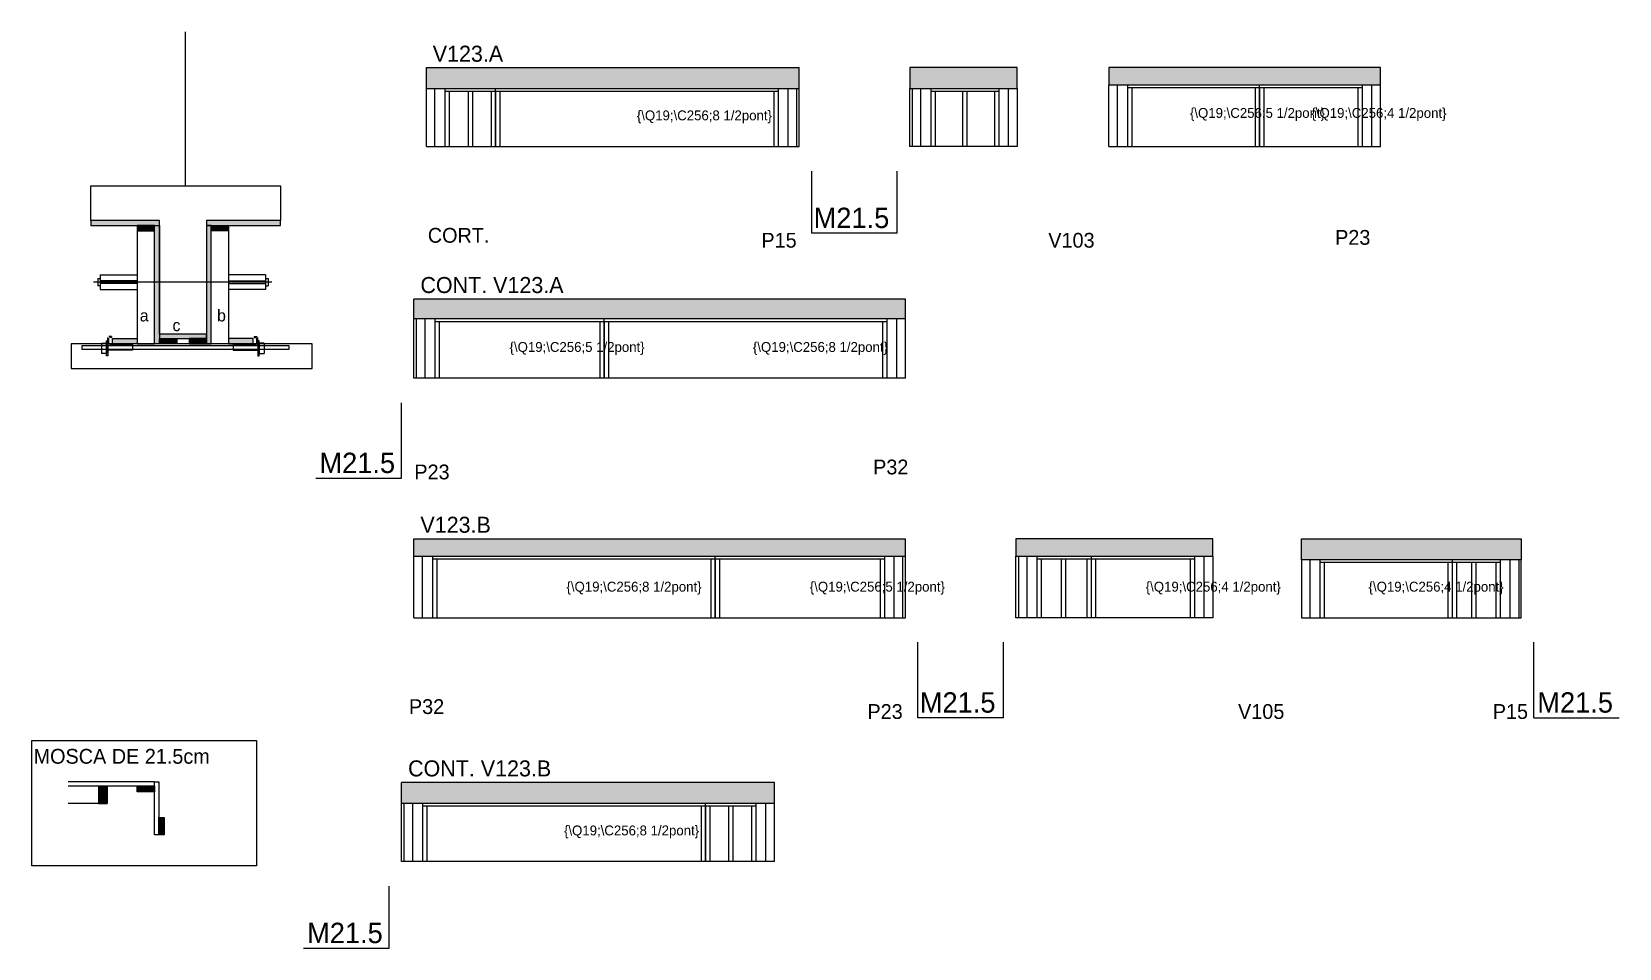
# Model space of a CAD drawing. Header units: metres. Extents: x 3304 to 4590, y 11584 to 12327.
import ezdxf

# ---------------------------------------------------------------- set-up
doc = ezdxf.new("R2010")
doc.units = ezdxf.units.M
for name, color, linetype in [('5', 7, 'Continuous'), ('barrote', 7, 'Continuous'), ('CONCRETO', 7, 'Continuous'), ('COTA', 7, 'Continuous'), ('Cotas', 7, 'Continuous'), ('detalhes', 7, 'Continuous'), ('Hachura', 7, 'Continuous'), ('Madeira', 7, 'Continuous'), ('NOMENCLATURA', 7, 'Continuous'), ('Painéis', 7, 'Continuous'), ('presilha', 7, 'Continuous'), ('SARR_2.2x7', 7, 'Continuous'), ('SARR_3.5x7', 7, 'Continuous'), ('SCO-___-LAJ', 7, 'Continuous'), ('TENSOR', 7, 'Continuous'), ('texto', 7, 'Continuous'), ('TEXTO PILAR', 7, 'Continuous'), ('Texto Seção', 7, 'Continuous')]:
    doc.layers.add(name, color=color, linetype=linetype)

msp = doc.modelspace()

# ---------------------------------------------------------------- hatches: boundary and pattern name
at = {"layer": 'COTA'}
h = msp.add_hatch(color=7, dxfattribs=at)
h.dxf.hatch_style = 1
h.paths.add_polyline_path([(3925.9, 12298.1), (3925.9, 12281.1), (3925.9, 12281.1), (3623.9, 12281.1), (3623.9, 12281.1), (3623.9, 12298.1), (3623.9, 12298.1), (3925.9, 12298.1)])
h = msp.add_hatch(color=7, dxfattribs=at)
h.dxf.hatch_style = 1
h.paths.add_polyline_path([(4102.5, 12298.1), (4015.5, 12298.1), (4015.5, 12298.1), (4015.5, 12281.1), (4015.5, 12281.1), (4102.5, 12281.1), (4102.5, 12281.1), (4102.5, 12298.1)])
h = msp.add_hatch(color=7, dxfattribs=at)
h.dxf.hatch_style = 1
h.paths.add_polyline_path([(4396.8, 12298.1), (4176.8, 12298.1), (4176.8, 12298.1), (4176.8, 12284.1), (4176.8, 12284.1), (4396.8, 12284.1), (4396.8, 12284.1), (4396.8, 12298.1)])
h = msp.add_hatch(color=7, dxfattribs=at)
h.dxf.hatch_style = 1
h.paths.add_polyline_path([(3613.9, 12110.3), (3613.9, 12094.3), (3613.9, 12094.3), (4011.9, 12094.3), (4011.9, 12094.3), (4011.9, 12110.3), (4011.9, 12110.3), (3613.9, 12110.3)])
h = msp.add_hatch(color=7, dxfattribs=at)
h.dxf.hatch_style = 1
h.paths.add_polyline_path([(4011.9, 11916.1), (4011.9, 11902.1), (4011.9, 11902.1), (3613.9, 11902.1), (3613.9, 11902.1), (3613.9, 11916.1), (3613.9, 11916.1), (4011.9, 11916.1)])
h = msp.add_hatch(color=7, dxfattribs=at)
h.dxf.hatch_style = 1
h.paths.add_polyline_path([(4261, 11916.1), (4101.5, 11916.1), (4101.5, 11916.1), (4101.5, 11902.1), (4101.5, 11902.1), (4261, 11902.1), (4261, 11902.1), (4261, 11916.1)])
h = msp.add_hatch(color=7, dxfattribs=at)
h.dxf.hatch_style = 1
h.paths.add_polyline_path([(4332.7, 11916.1), (4510.7, 11916.1), (4510.7, 11916.1), (4510.7, 11899.1), (4510.7, 11899.1), (4332.7, 11899.1), (4332.7, 11899.1), (4332.7, 11916.1)])
h = msp.add_hatch(color=7, dxfattribs=at)
h.dxf.hatch_style = 1
h.paths.add_polyline_path([(3603.9, 11718.5), (3603.9, 11701.5), (3603.9, 11701.5), (3905.9, 11701.5), (3905.9, 11701.5), (3905.9, 11718.5), (3905.9, 11718.5), (3603.9, 11718.5)])
at = {"layer": 'Hachura'}
h = msp.add_hatch(color=7, dxfattribs=at)
h.dxf.hatch_style = 1
h.paths.add_polyline_path([(3407.7, 12170.1), (3407.7, 12174.1), (3407.7, 12174.1), (3352.1, 12174.1), (3352.1, 12174.1), (3352.1, 12170.1), (3352.1, 12170.1), (3407.7, 12170.1)])
h = msp.add_hatch(color=7, dxfattribs=at)
h.dxf.hatch_style = 1
h.paths.add_polyline_path([(3403.7, 12165.7), (3403.7, 12170.1), (3403.7, 12170.1), (3389.7, 12170.1), (3389.7, 12170.1), (3389.7, 12165.7), (3389.7, 12165.7), (3403.7, 12165.7)])
h = msp.add_hatch(color=7, dxfattribs=at)
h.dxf.hatch_style = 1
h.paths.add_polyline_path([(3403.7, 12174.1), (3407.7, 12174.1), (3407.7, 12174.1), (3407.7, 12074.1), (3407.7, 12074.1), (3403.7, 12074.1), (3403.7, 12074.1), (3403.7, 12174.1)])
h = msp.add_hatch(color=7, dxfattribs=at)
h.dxf.hatch_style = 1
h.paths.add_polyline_path([(3449.7, 12174.1), (3445.7, 12174.1), (3445.7, 12174.1), (3445.7, 12074.1), (3445.7, 12074.1), (3449.7, 12074.1), (3449.7, 12074.1), (3449.7, 12174.1)])
h = msp.add_hatch(color=7, dxfattribs=at)
h.dxf.hatch_style = 1
h.paths.add_polyline_path([(3505.7, 12170.1), (3505.7, 12174.1), (3505.7, 12174.1), (3445.7, 12174.1), (3445.7, 12174.1), (3445.7, 12170.1), (3445.7, 12170.1), (3505.7, 12170.1)])
h = msp.add_hatch(color=7, dxfattribs=at)
h.dxf.hatch_style = 1
h.paths.add_polyline_path([(3449.7, 12165.7), (3449.7, 12170.1), (3449.7, 12170.1), (3463.7, 12170.1), (3463.7, 12170.1), (3463.7, 12165.7), (3463.7, 12165.7), (3449.7, 12165.7)])
h = msp.add_hatch(color=7, dxfattribs=at)
h.dxf.hatch_style = 1
h.paths.add_polyline_path([(3369.7, 12074.1), (3369.7, 12078.5), (3369.7, 12078.5), (3389.7, 12078.5), (3389.7, 12078.5), (3389.7, 12074.1), (3389.7, 12074.1), (3369.7, 12074.1)])
h = msp.add_hatch(color=7, dxfattribs=at)
h.dxf.hatch_style = 1
h.paths.add_polyline_path([(3445.7, 12078.5), (3445.7, 12082.1), (3445.7, 12082.1), (3407.7, 12082.1), (3407.7, 12082.1), (3407.7, 12078.5), (3407.7, 12078.5), (3445.7, 12078.5)])
h = msp.add_hatch(color=7, dxfattribs=at)
h.dxf.hatch_style = 1
h.paths.add_polyline_path([(3407.7, 12074.1), (3407.7, 12078.5), (3407.7, 12078.5), (3421.7, 12078.5), (3421.7, 12078.5), (3421.7, 12074.1), (3421.7, 12074.1), (3407.7, 12074.1)])
h = msp.add_hatch(color=7, dxfattribs=at)
h.dxf.hatch_style = 1
h.paths.add_polyline_path([(3445.7, 12074.1), (3445.7, 12078.5), (3445.7, 12078.5), (3431.7, 12078.5), (3431.7, 12078.5), (3431.7, 12074.1), (3431.7, 12074.1), (3445.7, 12074.1)])
h = msp.add_hatch(color=7, dxfattribs=at)
h.dxf.hatch_style = 1
h.paths.add_polyline_path([(3483.7, 12074.1), (3483.7, 12078.5), (3483.7, 12078.5), (3463.7, 12078.5), (3463.7, 12078.5), (3463.7, 12074.1), (3463.7, 12074.1), (3483.7, 12074.1)])
h = msp.add_hatch(color=7, dxfattribs=at)
h.dxf.hatch_style = 1
h.paths.add_polyline_path([(3365.3, 11715.5), (3358.3, 11715.5), (3358.3, 11701.5), (3365.3, 11701.5), (3365.3, 11715.5)])
h = msp.add_hatch(color=7, dxfattribs=at)
h.dxf.hatch_style = 1
h.paths.add_polyline_path([(3389.7, 11715.5), (3389.7, 11711.1), (3389.7, 11711.1), (3403.6, 11711.1), (3403.6, 11711.1), (3403.6, 11715.5), (3403.6, 11715.5), (3389.7, 11715.5), (3389.7, 11715.5)])
h = msp.add_hatch(color=7, dxfattribs=at)
h.dxf.hatch_style = 1
h.paths.add_polyline_path([(3407.2, 11676.1), (3411.6, 11676.1), (3411.6, 11676.1), (3411.6, 11690.1), (3411.6, 11690.1), (3407.2, 11690.1), (3407.2, 11690.1), (3407.2, 11676.1)])

# ---------------------------------------------------------------- linework, layer by layer
at = {"color": 7, "lineweight": 25}
for p, q in [((3357.7, 12127.1), (3357.7, 12121.1)), ((3357.7, 12127.1), (3359.7, 12127.1)), ((3359.7, 12130.1), (3359.7, 12118.1)), ((3359.7, 12130.1), (3389.7, 12130.1)), ((3493.7, 12130.1), (3463.7, 12130.1)), ((3493.7, 12130.1), (3493.7, 12118.1)), ((3493.7, 12127.1), (3495.7, 12127.1)), ((3495.7, 12127.1), (3495.7, 12121.1)), ((3359.7, 12121.1), (3357.7, 12121.1)), ((3389.7, 12125.1), (3359.7, 12125.1)), ((3389.7, 12123.1), (3359.7, 12123.1)), ((3359.7, 12118.1), (3389.7, 12118.1)), ((3463.7, 12125.1), (3493.7, 12125.1)), ((3463.7, 12123.1), (3493.7, 12123.1)), ((3493.7, 12118.1), (3463.7, 12118.1)), ((3493.7, 12121.1), (3495.7, 12121.1))]:
    msp.add_line(p, q, dxfattribs=at)
at = {"layer": 'barrote', "color": 7, "lineweight": 25}
msp.add_lwpolyline([(3336.2, 12054.1), (3531.4, 12054.1), (3531.4, 12074.1), (3336.2, 12074.1)], close=True, dxfattribs=at)
at = {"layer": 'CONCRETO', "color": 7, "lineweight": 25}
msp.add_lwpolyline([(3352.1, 12174.1), (3352.1, 12202.1), (3505.7, 12202.1), (3505.7, 12174.1), (3445.7, 12174.1), (3445.7, 12082.1), (3407.7, 12082.1), (3407.7, 12174.1)], close=True, dxfattribs=at)
at = {"layer": 'COTA', "color": 7, "lineweight": 25}
for p, q in [((3623.9, 12298.1), (3925.9, 12298.1)), ((3623.9, 12281.1), (3623.9, 12298.1)), ((3925.9, 12281.1), (3925.9, 12298.1)), ((4102.5, 12298.1), (4015.5, 12298.1)), ((4015.5, 12298.1), (4015.5, 12281.1)), ((4102.5, 12281.1), (4102.5, 12298.1)), ((4396.8, 12298.1), (4176.8, 12298.1)), ((4176.8, 12298.1), (4176.8, 12284.1)), ((4396.8, 12284.1), (4396.8, 12298.1)), ((4011.9, 12110.3), (3613.9, 12110.3)), ((3613.9, 12094.3), (3613.9, 12110.3)), ((4011.9, 12094.3), (4011.9, 12110.3)), ((3613.9, 11916.1), (4011.9, 11916.1)), ((3613.9, 11902.1), (3613.9, 11916.1)), ((4011.9, 11902.1), (4011.9, 11916.1)), ((4261, 11916.1), (4101.5, 11916.1)), ((4101.5, 11916.1), (4101.5, 11902.1)), ((4261, 11902.1), (4261, 11916.1)), ((4332.7, 11899.1), (4332.7, 11916.1)), ((4332.7, 11916.1), (4510.7, 11916.1)), ((4510.7, 11916.1), (4510.7, 11899.1)), ((3905.9, 11718.5), (3603.9, 11718.5)), ((3603.9, 11701.5), (3603.9, 11718.5)), ((3905.9, 11701.5), (3905.9, 11718.5))]:
    msp.add_line(p, q, dxfattribs=at)
at = {"layer": 'Cotas', "color": 7, "lineweight": 25}
msp.add_lwpolyline([(3304.3, 11752.5), (3486.3, 11752.5), (3486.3, 11651.1), (3304.3, 11651.1)], close=True, dxfattribs=at)
at = {"layer": 'Defpoints', "color": 7, "lineweight": 25}
msp.add_line((3428.9, 12202.1), (3428.9, 12327.1), dxfattribs=at)
at = {"layer": 'Madeira', "color": 7, "lineweight": 25}
for points in [[(3403.7, 12165.7), (3403.7, 12170.1), (3389.7, 12170.1), (3389.7, 12165.7)], [(3403.7, 12170.1), (3389.7, 12170.1), (3389.7, 12074.1), (3403.7, 12074.1)], [(3449.7, 12165.7), (3449.7, 12170.1), (3463.7, 12170.1), (3463.7, 12165.7)], [(3449.7, 12170.1), (3463.7, 12170.1), (3463.7, 12074.1), (3449.7, 12074.1)], [(3369.7, 12074.1), (3369.7, 12078.5), (3389.7, 12078.5), (3389.7, 12074.1)], [(3407.7, 12074.1), (3407.7, 12078.5), (3421.7, 12078.5), (3421.7, 12074.1)], [(3445.7, 12074.1), (3445.7, 12078.5), (3431.7, 12078.5), (3431.7, 12074.1)], [(3483.7, 12074.1), (3483.7, 12078.5), (3463.7, 12078.5), (3463.7, 12074.1)], [(3365.3, 11701.5), (3365.3, 11715.5), (3358.3, 11715.5), (3358.3, 11701.5)], [(3389.7, 11715.5), (3403.6, 11715.5), (3403.6, 11711.1), (3389.7, 11711.1)], [(3407.2, 11676.1), (3407.2, 11690.1), (3411.6, 11690.1), (3411.6, 11676.1)]]:
    msp.add_lwpolyline(points, close=True, dxfattribs=at)
msp.add_lwpolyline([(3365.3, 11715.5), (3365.3, 11701.5), (3333.8, 11701.5)], dxfattribs=at)
at = {"layer": 'NOMENCLATURA', "color": 7, "lineweight": 25}
for p, q in [((3936.1, 12163.8), (3936.1, 12214.2)), ((4005.3, 12163.8), (4005.3, 12214.2)), ((4005.3, 12163.8), (3936.1, 12163.8)), ((3603.7, 11965.2), (3603.7, 12026.4)), ((3534.5, 11965.2), (3603.7, 11965.2)), ((4022.1, 11771), (4022.1, 11832.2)), ((4091.3, 11771), (4091.3, 11832.2)), ((4520.9, 11771), (4520.9, 11832.2)), ((4091.3, 11771), (4022.1, 11771)), ((4520.9, 11771), (4590.2, 11771)), ((3593.7, 11584.2), (3593.7, 11634.6)), ((3524.5, 11584.2), (3593.7, 11584.2))]:
    msp.add_line(p, q, dxfattribs=at)
at = {"layer": 'Painéis', "color": 7, "lineweight": 25}
for p, q in [((3623.9, 12281.1), (3925.9, 12281.1)), ((3623.9, 12234.1), (3623.9, 12281.1)), ((3679.9, 12234.1), (3679.9, 12281.1)), ((3923.9, 12234.1), (3923.9, 12281.1)), ((3925.9, 12234.1), (3925.9, 12281.1)), ((4017.5, 12281.1), (4017.5, 12234.1)), ((4176.8, 12284.1), (4396.8, 12284.1)), ((4176.8, 12234.1), (4176.8, 12284.1)), ((4298.8, 12234.1), (4298.8, 12284.1)), ((4396.8, 12234.1), (4396.8, 12284.1)), ((3623.9, 12234.1), (3925.9, 12234.1)), ((4176.8, 12234.1), (4396.8, 12234.1)), ((4011.9, 12094.3), (3613.9, 12094.3)), ((3613.9, 12046.3), (3613.9, 12094.3)), ((3615.9, 12046.3), (3615.9, 12094.3)), ((3767.9, 12046.3), (3767.9, 12094.3)), ((4011.9, 12046.3), (4011.9, 12094.3)), ((4011.9, 12046.3), (3613.9, 12046.3)), ((3613.9, 11902.1), (4011.9, 11902.1)), ((3613.9, 11852.1), (3613.9, 11902.1)), ((3857.9, 11852.1), (3857.9, 11902.1)), ((4009.9, 11852.1), (4009.9, 11902.1)), ((4011.9, 11852.1), (4011.9, 11902.1)), ((4103.5, 11902.1), (4103.5, 11852.1)), ((4162.5, 11902.1), (4162.5, 11852.1)), ((4454.8, 11899.1), (4454.8, 11852.1)), ((4508.7, 11899.1), (4508.7, 11852.1)), ((3613.9, 11852.1), (4011.9, 11852.1)), ((3403.6, 11719.1), (3333.8, 11719.1)), ((3403.6, 11715.5), (3333.8, 11715.5)), ((3905.9, 11701.5), (3603.9, 11701.5)), ((3603.9, 11654.5), (3603.9, 11701.5)), ((3605.9, 11654.5), (3605.9, 11701.5)), ((3849.9, 11654.5), (3849.9, 11701.5)), ((3905.9, 11654.5), (3905.9, 11701.5)), ((3905.9, 11654.5), (3603.9, 11654.5))]:
    msp.add_line(p, q, dxfattribs=at)
for points in [[(4015.5, 12281.1), (4102.5, 12281.1), (4102.5, 12234.1), (4015.5, 12234.1)], [(3407.7, 12170.1), (3407.7, 12174.1), (3352.1, 12174.1), (3352.1, 12170.1)], [(3403.7, 12170.1), (3407.7, 12170.1), (3407.7, 12074.1), (3403.7, 12074.1)], [(3505.7, 12170.1), (3505.7, 12174.1), (3445.7, 12174.1), (3445.7, 12170.1)], [(3449.7, 12170.1), (3445.7, 12170.1), (3445.7, 12074.1), (3449.7, 12074.1)], [(3445.7, 12078.5), (3445.7, 12082.1), (3407.7, 12082.1), (3407.7, 12078.5)], [(4101.5, 11902.1), (4261, 11902.1), (4261, 11852.1), (4101.5, 11852.1)], [(4510.7, 11899.1), (4332.7, 11899.1), (4332.7, 11852.1), (4510.7, 11852.1)], [(3403.6, 11719.1), (3407.2, 11719.1), (3407.2, 11676.1), (3403.6, 11676.1)]]:
    msp.add_lwpolyline(points, close=True, dxfattribs=at)
at = {"layer": 'presilha', "color": 7, "lineweight": 25}
for p, q in [((3360.8, 12074.8), (3364.8, 12074.8)), ((3360.8, 12074.8), (3360.8, 12066.2)), ((3364.8, 12076.5), (3365.8, 12076.5)), ((3364.8, 12064.5), (3364.8, 12076.5)), ((3364.8, 12074.8), (3364.8, 12066.2)), ((3365.8, 12073.3), (3365.8, 12079.4)), ((3365.8, 12076.5), (3365.8, 12064.5)), ((3368.8, 12080.2), (3366.6, 12080.2)), ((3366.8, 12073.9), (3366.8, 12078.8)), ((3368.8, 12079.2), (3367.2, 12079.2)), ((3368.8, 12080.2), (3368.8, 12079.2)), ((3484.5, 12080.2), (3484.5, 12079.2)), ((3484.5, 12080.2), (3486.8, 12080.2)), ((3484.5, 12079.2), (3486.2, 12079.2)), ((3486.5, 12073.9), (3486.5, 12078.8)), ((3487.5, 12073.3), (3487.5, 12079.4)), ((3488.5, 12076.5), (3487.5, 12076.5)), ((3487.5, 12076.5), (3487.5, 12064.5)), ((3488.5, 12064.5), (3488.5, 12076.5)), ((3492.5, 12074.8), (3488.5, 12074.8)), ((3488.5, 12074.8), (3488.5, 12066.2)), ((3492.5, 12074.8), (3492.5, 12066.2)), ((3364.8, 12066.2), (3360.8, 12066.2)), ((3365.8, 12064.5), (3364.8, 12064.5)), ((3385.8, 12068.9), (3365.8, 12068.9)), ((3385.8, 12073.5), (3367.2, 12073.5)), ((3385.8, 12073.5), (3385.8, 12068.9)), ((3467.5, 12073.5), (3467.5, 12068.9)), ((3467.5, 12073.5), (3486.2, 12073.5)), ((3467.5, 12068.9), (3487.5, 12068.9)), ((3487.5, 12064.5), (3488.5, 12064.5)), ((3488.5, 12066.2), (3492.5, 12066.2))]:
    msp.add_line(p, q, dxfattribs=at)
at = {"layer": 'SARR_2.2x7', "color": 7, "lineweight": 25}
for p, q in [((3630.9, 12234.1), (3630.9, 12281.1)), ((3916.9, 12234.1), (3916.9, 12281.1)), ((4024.5, 12234.1), (4024.5, 12281.1)), ((4095.5, 12234.1), (4095.5, 12281.1)), ((4183.8, 12234.1), (4183.8, 12284.1)), ((4191.8, 12281.9), (4298.8, 12281.9)), ((4298.8, 12281.9), (4381.8, 12281.9)), ((4389.8, 12234.1), (4389.8, 12284.1)), ((3638.9, 12278.9), (3679.9, 12278.9)), ((3679.9, 12278.9), (3908.9, 12278.9)), ((4032.5, 12278.9), (4087.5, 12278.9)), ((3622.9, 12046.3), (3622.9, 12094.3)), ((3767.9, 12092.1), (3630.9, 12092.1)), ((3996.9, 12092.1), (3767.9, 12092.1)), ((4004.9, 12046.3), (4004.9, 12094.3)), ((3620.9, 11852.1), (3620.9, 11902.1)), ((3628.9, 11899.9), (3857.9, 11899.9)), ((3857.9, 11899.9), (3994.9, 11899.9)), ((4002.9, 11852.1), (4002.9, 11902.1)), ((4110.5, 11852.1), (4110.5, 11902.1)), ((4118.5, 11899.9), (4246, 11899.9)), ((4254, 11852.1), (4254, 11902.1)), ((4339.7, 11852.1), (4339.7, 11899.1)), ((4493.7, 11896.9), (4347.7, 11896.9)), ((4501.7, 11852.1), (4501.7, 11899.1)), ((3612.9, 11654.5), (3612.9, 11701.5)), ((3898.9, 11654.5), (3898.9, 11701.5)), ((3849.9, 11699.3), (3620.9, 11699.3)), ((3890.9, 11699.3), (3849.9, 11699.3))]:
    msp.add_line(p, q, dxfattribs=at)
at = {"layer": 'SARR_3.5x7', "color": 7, "lineweight": 25}
for p, q in [((3638.9, 12281.1), (3638.9, 12234.1)), ((3908.9, 12281.1), (3908.9, 12234.1)), ((4032.5, 12281.1), (4032.5, 12234.1)), ((4087.5, 12281.1), (4087.5, 12234.1)), ((4191.8, 12284.1), (4191.8, 12234.1)), ((4195.3, 12281.9), (4195.3, 12234.1)), ((4295.3, 12281.9), (4295.3, 12234.1)), ((4298.8, 12281.9), (4298.8, 12234.1)), ((4302.3, 12281.9), (4302.3, 12234.1)), ((4378.3, 12281.9), (4378.3, 12234.1)), ((4381.8, 12284.1), (4381.8, 12234.1)), ((3642.4, 12278.9), (3642.4, 12234.1)), ((3657.7, 12278.9), (3657.7, 12234.1)), ((3661.2, 12278.9), (3661.2, 12234.1)), ((3676.4, 12278.9), (3676.4, 12234.1)), ((3679.9, 12278.9), (3679.9, 12234.1)), ((3683.4, 12278.9), (3683.4, 12234.1)), ((3905.4, 12278.9), (3905.4, 12234.1)), ((4036, 12278.9), (4036, 12234.1)), ((4058.3, 12278.9), (4058.3, 12234.1)), ((4061.8, 12278.9), (4061.8, 12234.1)), ((4084, 12278.9), (4084, 12234.1)), ((3638.9, 12234.1), (3642.4, 12234.1)), ((3676.4, 12234.1), (3679.9, 12234.1)), ((3679.9, 12234.1), (3683.4, 12234.1)), ((3905.4, 12234.1), (3908.9, 12234.1)), ((4191.8, 12234.1), (4195.3, 12234.1)), ((4295.3, 12234.1), (4298.8, 12234.1)), ((4298.8, 12234.1), (4302.3, 12234.1)), ((4378.3, 12234.1), (4381.8, 12234.1)), ((3630.9, 12094.3), (3630.9, 12046.3)), ((3634.4, 12092.1), (3634.4, 12046.3)), ((3764.4, 12092.1), (3764.4, 12046.3)), ((3767.9, 12092.1), (3767.9, 12046.3)), ((3771.4, 12092.1), (3771.4, 12046.3)), ((3993.4, 12092.1), (3993.4, 12046.3)), ((3996.9, 12094.3), (3996.9, 12046.3)), ((3634.4, 12046.3), (3630.9, 12046.3)), ((3767.9, 12046.3), (3764.4, 12046.3)), ((3771.4, 12046.3), (3767.9, 12046.3)), ((3996.9, 12046.3), (3993.4, 12046.3)), ((3628.9, 11902.1), (3628.9, 11852.1)), ((3632.4, 11899.9), (3632.4, 11852.1)), ((3854.4, 11899.9), (3854.4, 11852.1)), ((3857.9, 11899.9), (3857.9, 11852.1)), ((3861.4, 11899.9), (3861.4, 11852.1)), ((3991.4, 11899.9), (3991.4, 11852.1)), ((3994.9, 11902.1), (3994.9, 11852.1)), ((4118.5, 11902.1), (4118.5, 11852.1)), ((4122, 11899.9), (4122, 11852.1)), ((4138.2, 11899.9), (4138.2, 11852.1)), ((4141.7, 11899.9), (4141.7, 11852.1)), ((4159, 11899.9), (4159, 11852.1)), ((4166, 11899.9), (4166, 11852.1)), ((4242.5, 11899.9), (4242.5, 11852.1)), ((4246, 11902.1), (4246, 11852.1)), ((4347.7, 11899.1), (4347.7, 11852.1)), ((4351.2, 11896.9), (4351.2, 11852.1)), ((4451.3, 11896.9), (4451.3, 11852.1)), ((4458.3, 11896.9), (4458.3, 11852.1)), ((4470.5, 11896.9), (4470.5, 11852.1)), ((4474, 11896.9), (4474, 11852.1)), ((4490.2, 11896.9), (4490.2, 11852.1)), ((4493.7, 11899.1), (4493.7, 11852.1)), ((3628.9, 11852.1), (3632.4, 11852.1)), ((3854.4, 11852.1), (3857.9, 11852.1)), ((3857.9, 11852.1), (3861.4, 11852.1)), ((3991.4, 11852.1), (3994.9, 11852.1)), ((3620.9, 11701.5), (3620.9, 11654.5)), ((3890.9, 11701.5), (3890.9, 11654.5)), ((3624.4, 11699.3), (3624.4, 11654.5)), ((3846.4, 11699.3), (3846.4, 11654.5)), ((3849.9, 11699.3), (3849.9, 11654.5)), ((3853.4, 11699.3), (3853.4, 11654.5)), ((3868.7, 11699.3), (3868.7, 11654.5)), ((3872.2, 11699.3), (3872.2, 11654.5)), ((3887.4, 11699.3), (3887.4, 11654.5)), ((3624.4, 11654.5), (3620.9, 11654.5)), ((3849.9, 11654.5), (3846.4, 11654.5)), ((3853.4, 11654.5), (3849.9, 11654.5)), ((3890.9, 11654.5), (3887.4, 11654.5))]:
    msp.add_line(p, q, dxfattribs=at)
at = {"layer": 'SCO-___-LAJ', "color": 7, "lineweight": 25}
msp.add_lwpolyline([(3345.2, 12072.8), (3512.5, 12072.8), (3512.5, 12069.6), (3345.2, 12069.6)], close=True, dxfattribs=at)
at = {"layer": 'TENSOR', "color": 7, "lineweight": 25}
msp.add_line((3498.7, 12124.1), (3354.4, 12124.1), dxfattribs=at)

# ---------------------------------------------------------------- texts
at = {"layer": '5', "color": 7, "lineweight": 25}
for s, p in [('CORT.', (3625.1, 12156.1)), ('P23', (4360, 12154.4)), ('P15', (3895.3, 12152.1)), ('V103', (4127.7, 12152.1)), ('P23', (3614.2, 11964.3)), ('P32', (3985.8, 11968.3)), ('P32', (3609.8, 11774.1)), ('P23', (3981.2, 11770.1)), ('V105', (4281.4, 11770.1)), ('P15', (4487.7, 11770.1))]:
    msp.add_text(s, height=12, dxfattribs=at).set_placement(p)
at = {"layer": 'detalhes', "color": 7, "lineweight": 25}
for s, p in [('b', (3454.4, 12092.3)), ('a', (3391.8, 12092.3)), ('c', (3418.3, 12084.4))]:
    msp.add_text(s, height=9.6, dxfattribs=at).set_placement(p)
at = {"layer": 'NOMENCLATURA', "color": 7, "lineweight": 25}
for p in [(3937.6, 12168), (3537.3, 11969.4), (4023.6, 11775.2), (4523.8, 11775.2), (3527.3, 11588.4)]:
    msp.add_text('M21.5', height=16.5, dxfattribs=at).set_placement(p)
at = {"layer": 'texto', "color": 7, "lineweight": 25}
for s, p in [('{\\Q19;\\C256;8 1/2pont}', (3794.4, 12255.3)), ('{\\Q19;\\C256;5 1/2pont}', (4242.4, 12257.3)), ('{\\Q19;\\C256;4 1/2pont}', (4340.8, 12257.3)), ('{\\Q19;\\C256;5 1/2pont}', (3691.3, 12067.6)), ('{\\Q19;\\C256;8 1/2pont}', (3888.4, 12067.6)), ('{\\Q19;\\C256;8 1/2pont}', (3737.4, 11873.3)), ('{\\Q19;\\C256;5 1/2pont}', (3934.5, 11873.3)), ('{\\Q19;\\C256;4 1/2pont}', (4206.6, 11873.3)), ('{\\Q19;\\C256;4 1/2pont}', (4387.1, 11873.3)), ('{\\Q19;\\C256;8 1/2pont}', (3735.4, 11675.7))]:
    msp.add_text(s, height=8, dxfattribs=at).set_placement(p)
at = {"layer": 'TEXTO PILAR', "color": 7, "lineweight": 25}
msp.add_text('MOSCA DE 21.5cm', height=12, dxfattribs=at).set_placement((3305.8, 11733.8))
at = {"layer": 'Texto Seção', "color": 7, "lineweight": 25}
for s, p in [('V123.A', (3629.1, 12302.8)), ('CONT. V123.A', (3619.1, 12115.3)), ('V123.B', (3619.1, 11921)), ('CONT. V123.B', (3609.1, 11723.5))]:
    msp.add_text(s, height=13, dxfattribs=at).set_placement(p)

doc.saveas('drawing.dxf')
